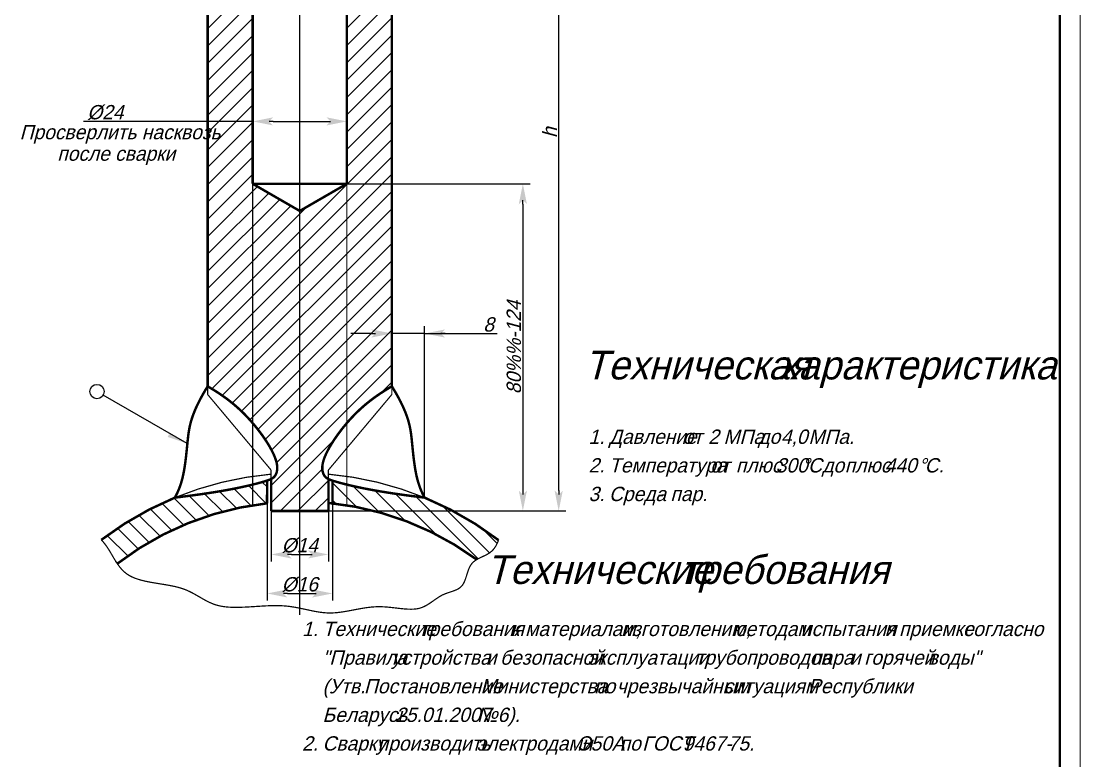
# Model space of a CAD drawing. Header units: millimetres. Extents: x 88 to 508, y -155 to 461.
# Drawn here: x 249.3 to 508.2, y 98.8 to 279.7 of the extents above; entities that cross this region are included whole.
import ezdxf

# ---------------------------------------------------------------- set-up
doc = ezdxf.new("R2010")
doc.units = ezdxf.units.MM
doc.linetypes.add('CENTER_per3_scale0.843015', pattern=[69.590913, 26.765736, -5.353147, 5.353147, -5.353147, 26.765736])
doc.linetypes.add('HIDDEN_per5_scale0.990295', pattern=[15.720935, 6.288374, -3.144187, 6.288374])
doc.styles.add('TextStyle_1', font='Tflex_a', dxfattribs={"oblique": 15, "height": 3.5})
doc.styles.add('TextStyle_13', font='Tflex_a', dxfattribs={"oblique": 15, "height": 3.5})
doc.styles.add('TextStyle_15', font='Tflex_a', dxfattribs={"oblique": 15, "height": 7})
doc.dimstyles.new('DIM_ST_1', dxfattribs={"dimtxt": 3.5, "dimasz": 5, "dimexe": 1.75, "dimexo": 0, "dimgap": 0.4375, "dimtad": 1, "dimrnd": 0.01, "dimdsep": 46, "dimtxsty": 'TextStyle_1', "dimblk": 'Arrow_3_C7_Status', "dimcen": 0.09, "dimclrd": 7, "dimclre": 7, "dimclrt": 7, "dimazin": 0, "dimtfac": 1, "dimtdec": 0, "dimtmove": 0, "dimatfit": 3, "dimldrblk": 'NONE', "dimfxl": 0, "dimtvp": 1, "dimtolj": 1, "dimarcsym": 0})
doc.dimstyles.new('DIM_ST_2', dxfattribs={"dimtxt": 3.5, "dimasz": 5, "dimexe": 1.75, "dimexo": 0, "dimgap": 0.4375, "dimtad": 1, "dimrnd": 0.01, "dimdsep": 46, "dimtxsty": 'TextStyle_1', "dimblk": 'Arrow_3_C7_Status', "dimcen": 0.09, "dimclrd": 7, "dimclre": 7, "dimclrt": 7, "dimazin": 0, "dimtfac": 1, "dimtdec": 0, "dimtmove": 0, "dimatfit": 3, "dimldrblk": 'NONE', "dimfxl": 0, "dimtvp": 1, "dimtolj": 1, "dimarcsym": 0})
doc.dimstyles.new('DIM_ST_4', dxfattribs={"dimtxt": 3.5, "dimasz": 5, "dimexe": 1.75, "dimexo": 0, "dimgap": 0.4375, "dimtad": 1, "dimrnd": 0.01, "dimdsep": 46, "dimtxsty": 'TextStyle_1', "dimblk": 'Arrow_3_C7_Status', "dimcen": 0.09, "dimclrd": 7, "dimclre": 7, "dimclrt": 7, "dimazin": 0, "dimtfac": 1, "dimtdec": 0, "dimtmove": 0, "dimatfit": 3, "dimldrblk": 'NONE', "dimfxl": 0, "dimtvp": 1, "dimtolj": 1, "dimarcsym": 0})
doc.dimstyles.new('DIM_ST_5', dxfattribs={"dimtxt": 3.5, "dimasz": 5, "dimexe": 1.75, "dimexo": 0, "dimgap": 0.4375, "dimtad": 1, "dimrnd": 0.01, "dimdsep": 46, "dimtxsty": 'TextStyle_1', "dimblk": 'Arrow_3_C7_Status', "dimcen": 0.09, "dimclrd": 7, "dimclre": 7, "dimclrt": 7, "dimazin": 0, "dimtfac": 1, "dimtdec": 0, "dimtmove": 0, "dimatfit": 3, "dimldrblk": 'NONE', "dimfxl": 0, "dimtvp": 1, "dimtolj": 1, "dimarcsym": 0})
doc.dimstyles.new('DIM_ST_9', dxfattribs={"dimtxt": 3.5, "dimasz": 5, "dimexe": 1.75, "dimexo": 0, "dimgap": 0.4375, "dimtad": 1, "dimrnd": 0.01, "dimdsep": 46, "dimtxsty": 'TextStyle_1', "dimblk": 'Arrow_3_C7_Status', "dimcen": 0.09, "dimclrd": 7, "dimclre": 7, "dimclrt": 7, "dimazin": 0, "dimtfac": 1, "dimtdec": 0, "dimtmove": 0, "dimatfit": 3, "dimldrblk": 'NONE', "dimfxl": 0, "dimtvp": 1, "dimtolj": 1, "dimarcsym": 0})
pattern_1 = [(-45, (0, 0), (2.12132, 2.12132), [])]

# ---------------------------------------------------------------- blocks, each defined once
blk = doc.blocks.new('Arrow_3_C7_Status')
at = {"color": 7, "linetype": 'Continuous', "flags": 128}
blk.add_lwpolyline([(-1, 0), (-0.8, 0)], dxfattribs=at)
at = {"color": 7}
blk.add_solid([(-1, -0.2), (0, 0), (-0.8, 0), (-1, 0.2)], dxfattribs=at)
blk = doc.blocks.new('*D5')
at = {"color": 7, "lineweight": -2}
for p, q in [((310.37, 159.9), (310.37, 147.52)), ((324.37, 159.9), (324.37, 147.52)), ((315.37, 149.27), (319.37, 149.27))]:
    blk.add_line(p, q, dxfattribs=at)
at = {"layer": 'Defpoints', "color": 0}
for p in [(310.37, 159.9), (324.37, 159.9), (324.37, 149.27)]:
    blk.add_point(p, dxfattribs=at)
at = {"color": 7, "lineweight": -2, "xscale": 5, "yscale": 5, "zscale": 5, "rotation": 180}
blk.add_blockref('Arrow_3_C7_Status', (310.37, 149.27), dxfattribs=at)
at = {"color": 7, "lineweight": -2, "xscale": 5, "yscale": 5, "zscale": 5}
blk.add_blockref('Arrow_3_C7_Status', (324.37, 149.27), dxfattribs=at)
at = {"color": 7, "insert": (317.37, 151.46), "char_height": 3.5, "attachment_point": 5, "style": 'TextStyle_1'}
blk.add_mtext('\\A1;%%c14', dxfattribs=at)
blk = doc.blocks.new('_NONE')
blk = doc.blocks.new('*D6')
at = {"color": 7, "lineweight": -2}
for p, q in [((309.37, 161.77), (309.37, 137.98)), ((325.37, 161.77), (325.37, 137.98)), ((314.37, 139.73), (320.37, 139.73))]:
    blk.add_line(p, q, dxfattribs=at)
at = {"layer": 'Defpoints', "color": 0}
for p in [(309.37, 161.77), (325.37, 161.77), (325.37, 139.73)]:
    blk.add_point(p, dxfattribs=at)
at = {"color": 7, "lineweight": -2, "xscale": 5, "yscale": 5, "zscale": 5, "rotation": 180}
blk.add_blockref('Arrow_3_C7_Status', (309.37, 139.73), dxfattribs=at)
at = {"color": 7, "lineweight": -2, "xscale": 5, "yscale": 5, "zscale": 5}
blk.add_blockref('Arrow_3_C7_Status', (325.37, 139.73), dxfattribs=at)
at = {"color": 7, "insert": (317.37, 141.92), "char_height": 3.5, "attachment_point": 5, "style": 'TextStyle_1'}
blk.add_mtext('\\A1;%%c16', dxfattribs=at)
blk = doc.blocks.new('*D7')
at = {"color": 7, "lineweight": -2}
for p, q in [((339.87, 190.38), (339.87, 205.05)), ((347.87, 163.17), (347.87, 205.05)), ((334.87, 203.3), (329.87, 203.3)), ((347.87, 203.3), (339.87, 203.3)), ((347.87, 203.3), (365.59, 203.3)), ((352.87, 203.3), (357.87, 203.3))]:
    blk.add_line(p, q, dxfattribs=at)
at = {"layer": 'Defpoints', "color": 0}
for p in [(339.87, 203.3), (339.87, 190.38), (347.87, 163.17)]:
    blk.add_point(p, dxfattribs=at)
at = {"color": 7, "lineweight": -2, "xscale": 5, "yscale": 5, "zscale": 5}
blk.add_blockref('Arrow_3_C7_Status', (339.87, 203.3), dxfattribs=at)
at = {"color": 7, "lineweight": -2, "xscale": 5, "yscale": 5, "zscale": 5, "rotation": 180}
blk.add_blockref('Arrow_3_C7_Status', (347.87, 203.3), dxfattribs=at)
at = {"color": 7, "insert": (363.52, 205.49), "char_height": 3.5, "attachment_point": 5, "style": 'TextStyle_1'}
blk.add_mtext('\\A1;8', dxfattribs=at)
blk = doc.blocks.new('*D9')
at = {"color": 7, "lineweight": -2}
for p, q in [((337.37, 344.9), (382.4, 344.9)), ((380.65, 164.9), (380.65, 339.9)), ((324.37, 159.9), (382.4, 159.9))]:
    blk.add_line(p, q, dxfattribs=at)
at = {"layer": 'Defpoints', "color": 0}
for p in [(337.37, 344.9), (380.65, 344.9), (324.37, 159.9)]:
    blk.add_point(p, dxfattribs=at)
at = {"color": 7, "lineweight": -2, "xscale": 5, "yscale": 5, "zscale": 5}
for p, rotation in [((380.65, 344.9), 90), ((380.65, 159.9), 270)]:
    blk.add_blockref('Arrow_3_C7_Status', p, dxfattribs=dict(at, rotation=rotation))
at = {"color": 7, "insert": (378.46, 252.4), "char_height": 3.5, "attachment_point": 5, "rotation": 90, "style": 'TextStyle_1'}
blk.add_mtext('\\A1;h', dxfattribs=at)
blk = doc.blocks.new('*D10')
at = {"color": 7, "lineweight": -2}
for p, q in [((305.87, 239.9), (305.87, 256.91)), ((328.87, 239.9), (328.87, 256.91)), ((305.87, 255.16), (264.5, 255.16)), ((310.87, 255.16), (323.87, 255.16))]:
    blk.add_line(p, q, dxfattribs=at)
at = {"layer": 'Defpoints', "color": 0}
for p in [(328.87, 255.16), (305.87, 239.9), (328.87, 239.9)]:
    blk.add_point(p, dxfattribs=at)
at = {"color": 7, "lineweight": -2, "xscale": 5, "yscale": 5, "zscale": 5, "rotation": 180}
blk.add_blockref('Arrow_3_C7_Status', (305.87, 255.16), dxfattribs=at)
at = {"color": 7, "lineweight": -2, "xscale": 5, "yscale": 5, "zscale": 5}
blk.add_blockref('Arrow_3_C7_Status', (328.87, 255.16), dxfattribs=at)
at = {"color": 7, "insert": (269.86, 257.35), "char_height": 3.5, "attachment_point": 5, "style": 'TextStyle_1'}
blk.add_mtext('\\A1;%%c24', dxfattribs=at)
blk = doc.blocks.new('*D18')
at = {"color": 7, "lineweight": -2}
for p, q in [((163.77, 235.14), (208.54, 235.14)), ((206.79, 230.14), (206.79, 160.14)), ((159.27, 155.14), (208.54, 155.14))]:
    blk.add_line(p, q, dxfattribs=at)
at = {"layer": 'Defpoints', "color": 0}
for p in [(163.77, 235.14), (159.27, 155.14), (206.79, 155.14)]:
    blk.add_point(p, dxfattribs=at)
at = {"color": 7, "lineweight": -2, "xscale": 5, "yscale": 5, "zscale": 5}
for p, rotation in [((206.79, 235.14), 89.9999999999999), ((206.79, 155.14), 269.9999999999999)]:
    blk.add_blockref('Arrow_3_C7_Status', p, dxfattribs=dict(at, rotation=rotation))
at = {"color": 7, "insert": (204.6, 195.14), "char_height": 3.5, "attachment_point": 5, "rotation": 90, "style": 'TextStyle_1'}
blk.add_mtext('\\A1;80%%-124', dxfattribs=at)
blk = doc.blocks.new('_FR7Страница_1')
at = {"color": 7, "linetype": 'Continuous', "flags": 128}
for points, const_width in [([(508.1, -133.6), (508.1, 460.4)], 0.25), ([(503.1, 455.4), (503.1, -128.6)], 0.5)]:
    blk.add_lwpolyline(points, dxfattribs=dict(at, const_width=const_width))
blk = doc.blocks.new('_FR4Страница_1')
h = blk.add_hatch()
h.set_pattern_fill('_USER', scale=3, angle=45, style=0, pattern_type=0)
h.set_pattern_definition([(45, (0, 0), (-2.12132, 2.12132), [])])
h.paths.add_polyline_path([(145.27, 155.14), (159.27, 155.14), (159.27, 162.949), (159.267, 162.951), (159.186, 162.992), (159.107, 163.034), (159.031, 163.078), (158.957, 163.124), (158.885, 163.171), (158.816, 163.221), (158.749, 163.272), (158.684, 163.326), (158.621, 163.382), (158.561, 163.441), (158.502, 163.502), (158.445, 163.567), (158.408, 163.612), (158.39, 163.635), (158.368, 163.663), (158.324, 163.721), (158.262, 163.812), (158.203, 163.909), (158.146, 164.01), (158.093, 164.116), (158.044, 164.227), (157.998, 164.342), (157.956, 164.462), (157.918, 164.587), (157.884, 164.716), (157.854, 164.849), (157.829, 164.987), (157.809, 165.13), (157.793, 165.277), (157.782, 165.428), (157.777, 165.584), (157.777, 165.744), (157.782, 165.908), (157.794, 166.077), (157.811, 166.25), (157.834, 166.427), (157.863, 166.608), (157.887, 166.732), (157.9, 166.795), (157.925, 166.916), (157.984, 167.163), (158.095, 167.549), (158.23, 167.948), (158.386, 168.36), (158.562, 168.782), (158.759, 169.215), (158.974, 169.656), (159.207, 170.106), (159.456, 170.562), (159.721, 171.024), (160.001, 171.491), (160.295, 171.961), (160.602, 172.434), (160.92, 172.908), (161.249, 173.382), (161.588, 173.856), (161.935, 174.327), (162.291, 174.796), (162.653, 175.261), (163.021, 175.72), (163.394, 176.173), (163.77, 176.619), (164.023, 176.91), (164.15, 177.055), (164.285, 177.208), (164.556, 177.512), (164.965, 177.957), (165.376, 178.392), (165.791, 178.817), (166.21, 179.234), (166.632, 179.641), (167.059, 180.04), (167.49, 180.431), (167.926, 180.815), (168.368, 181.191), (168.815, 181.561), (169.269, 181.924), (169.729, 182.281), (170.196, 182.632), (170.67, 182.979), (171.152, 183.32), (171.642, 183.658), (172.14, 183.991), (172.647, 184.321), (173.162, 184.647), (173.688, 184.971), (174.223, 185.293), (174.586, 185.506), (174.77, 185.612), (174.77, 185.612), (174.77, 340.14), (174.77, 340.14), (169.97, 340.14), (169.27, 339.44), (168.57, 340.14), (165.77, 340.14), (163.77, 338.14), (163.77, 308.14), (166.27, 308.14), (166.27, 300.14), (163.77, 300.14), (163.77, 235.14), (152.27, 228.5), (140.77, 235.14), (140.77, 300.14), (138.27, 300.14), (138.27, 308.14), (140.77, 308.14), (140.77, 338.14), (138.77, 340.14), (135.97, 340.14), (135.27, 339.44), (134.57, 340.14), (129.77, 340.14), (129.77, 340.14), (129.77, 185.612), (129.954, 185.506), (130.317, 185.293), (130.852, 184.971), (131.378, 184.647), (131.893, 184.321), (132.4, 183.991), (132.898, 183.658), (133.388, 183.32), (133.87, 182.979), (134.344, 182.632), (134.811, 182.281), (135.271, 181.924), (135.725, 181.561), (136.172, 181.191), (136.614, 180.815), (137.05, 180.431), (137.481, 180.04), (137.908, 179.641), (138.33, 179.234), (138.749, 178.817), (139.164, 178.392), (139.575, 177.957), (139.984, 177.512), (140.255, 177.208), (140.39, 177.055), (140.517, 176.91), (140.77, 176.619), (141.146, 176.173), (141.519, 175.72), (141.887, 175.261), (142.249, 174.796), (142.605, 174.327), (142.952, 173.856), (143.291, 173.382), (143.62, 172.908), (143.938, 172.434), (144.245, 171.961), (144.539, 171.491), (144.819, 171.024), (145.084, 170.562), (145.333, 170.106), (145.566, 169.656), (145.781, 169.215), (145.978, 168.782), (146.154, 168.36), (146.31, 167.948), (146.445, 167.549), (146.556, 167.163), (146.615, 166.916), (146.64, 166.795), (146.653, 166.732), (146.677, 166.608), (146.706, 166.427), (146.729, 166.25), (146.746, 166.077), (146.758, 165.908), (146.763, 165.744), (146.763, 165.584), (146.758, 165.428), (146.747, 165.277), (146.731, 165.13), (146.711, 164.987), (146.686, 164.849), (146.656, 164.716), (146.622, 164.587), (146.584, 164.462), (146.542, 164.342), (146.496, 164.227), (146.447, 164.116), (146.394, 164.01), (146.337, 163.909), (146.278, 163.812), (146.216, 163.721), (146.172, 163.663), (146.15, 163.635), (146.132, 163.612), (146.095, 163.567), (146.038, 163.502), (145.979, 163.441), (145.919, 163.382), (145.856, 163.326), (145.791, 163.272), (145.724, 163.221), (145.655, 163.171), (145.583, 163.124), (145.509, 163.078), (145.433, 163.034), (145.354, 162.992), (145.273, 162.951), (145.27, 162.949), (145.27, 162.949)], flags=0)
h.paths.add_polyline_path([(169.27, 339.44), (168.57, 340.14), (169.97, 340.14)], flags=0)
h.paths.add_polyline_path([(135.27, 339.44), (135.97, 340.14), (134.57, 340.14)], flags=0)
h.paths.add_polyline_path([(174.77, 342.14), (174.77, 340.14), (172.27, 340.14), (172.27, 340.14), (172.27, 342.14)], flags=0)
h.paths.add_polyline_path([(132.27, 342.14), (132.27, 340.14), (132.27, 340.14), (129.77, 340.14), (129.77, 342.14)], flags=0)
h.paths.add_polyline_path([(132.27, 340.14), (129.77, 340.14), (129.77, 342.14), (132.27, 342.14)], flags=0)
h.paths.add_polyline_path([(132.27, 342.14), (129.77, 342.14), (129.77, 340.14), (132.27, 340.14)], flags=0)
at = {"color": 7, "linetype": 'Continuous', "flags": 128}
for points, const_width in [([(132.27, 342.14), (129.77, 342.14)], 0.6), ([(129.77, 342.14), (129.77, 340.14)], 0.6), ([(132.27, 340.14), (132.27, 342.14)], 0.6), ([(132.27, 342.14), (174.77, 342.14)], 0.6), ([(172.27, 340.14), (172.27, 342.14)], 0.6), ([(174.77, 342.14), (174.77, 340.14)], 0.6), ([(129.77, 185.612), (129.77, 340.14)], 0.6), ([(172.27, 340.14), (132.27, 340.14)], 0.6), ([(140.77, 338.14), (138.77, 340.14)], 0.6), ([(138.77, 340.14), (138.77, 308.14)], 0.3), ([(163.77, 338.14), (165.77, 340.14)], 0.6), ([(165.77, 340.14), (165.77, 308.14)], 0.3), ([(174.77, 185.612), (174.77, 340.14)], 0.6), ([(140.77, 338.14), (163.77, 338.14)], 0.6), ([(140.77, 338.14), (140.77, 308.14)], 0.6), ([(163.77, 338.14), (163.77, 308.14)], 0.6), ([(138.27, 300.14), (138.27, 308.14)], 0.6), ([(138.27, 308.14), (166.27, 308.14)], 0.6), ([(166.27, 308.14), (166.27, 300.14)], 0.6), ([(138.27, 300.14), (166.27, 300.14)], 0.6), ([(140.77, 300.14), (140.77, 235.14)], 0.6), ([(163.77, 235.14), (163.77, 300.14)], 0.6), ([(140.77, 235.14), (163.77, 235.14)], 0.6), ([(140.77, 235.14), (152.27, 228.5)], 0.6), ([(152.27, 228.5), (163.77, 235.14)], 0.6), ([(121.77, 158.405), (122.033, 158.436), (122.554, 158.5), (123.323, 158.596), (124.081, 158.692), (124.827, 158.788), (125.561, 158.884), (126.284, 158.981), (126.996, 159.079), (127.696, 159.177), (128.386, 159.275), (129.066, 159.375), (129.735, 159.475), (130.395, 159.576), (131.044, 159.677), (131.684, 159.78), (132.314, 159.883), (132.935, 159.988), (133.547, 160.094), (134.15, 160.201), (134.745, 160.309), (135.331, 160.418), (135.909, 160.529), (136.479, 160.641), (136.854, 160.716), (137.04, 160.755), (137.17, 160.781), (137.428, 160.834), (137.811, 160.915), (138.189, 160.996), (138.563, 161.078), (138.932, 161.16), (139.295, 161.242), (139.653, 161.324), (140.004, 161.406), (140.349, 161.488), (140.688, 161.57), (141.019, 161.652), (141.342, 161.734), (141.658, 161.814), (141.965, 161.895), (142.264, 161.974), (142.554, 162.053), (142.834, 162.131), (143.105, 162.208), (143.366, 162.284), (143.616, 162.359), (143.856, 162.432), (144.085, 162.504), (144.23, 162.551), (144.3, 162.575), (144.338, 162.587), (144.412, 162.612), (144.52, 162.648), (144.624, 162.685), (144.726, 162.722), (144.824, 162.758), (144.92, 162.795), (145.012, 162.833), (145.102, 162.871), (145.188, 162.91), (145.273, 162.951), (145.354, 162.992), (145.433, 163.034), (145.509, 163.078), (145.583, 163.124), (145.655, 163.171), (145.724, 163.221), (145.791, 163.272), (145.856, 163.326), (145.919, 163.382), (145.979, 163.441), (146.038, 163.502), (146.095, 163.567), (146.132, 163.612), (146.15, 163.635), (146.172, 163.663), (146.216, 163.721), (146.278, 163.812), (146.337, 163.909), (146.394, 164.01), (146.447, 164.116), (146.496, 164.227), (146.542, 164.342), (146.584, 164.462), (146.622, 164.587), (146.656, 164.716), (146.686, 164.849), (146.711, 164.987), (146.731, 165.13), (146.747, 165.277), (146.758, 165.428), (146.763, 165.584), (146.763, 165.744), (146.758, 165.908), (146.746, 166.077), (146.729, 166.25), (146.706, 166.427), (146.677, 166.608), (146.653, 166.732), (146.64, 166.795), (146.615, 166.916), (146.556, 167.163), (146.445, 167.549), (146.31, 167.948), (146.154, 168.36), (145.978, 168.782), (145.781, 169.215), (145.566, 169.656), (145.333, 170.106), (145.084, 170.562), (144.819, 171.024), (144.539, 171.491), (144.245, 171.961), (143.938, 172.434), (143.62, 172.908), (143.291, 173.382), (142.952, 173.856), (142.605, 174.327), (142.249, 174.796), (141.887, 175.261), (141.519, 175.72), (141.146, 176.173), (140.77, 176.619), (140.517, 176.91), (140.39, 177.055), (140.255, 177.208), (139.984, 177.512), (139.575, 177.957), (139.164, 178.392), (138.749, 178.817), (138.33, 179.234), (137.908, 179.641), (137.481, 180.04), (137.05, 180.431), (136.614, 180.815), (136.172, 181.191), (135.725, 181.561), (135.271, 181.924), (134.811, 182.281), (134.344, 182.632), (133.87, 182.979), (133.388, 183.32), (132.898, 183.658), (132.4, 183.991), (131.893, 184.321), (131.378, 184.647), (130.852, 184.971), (130.317, 185.293), (129.954, 185.506), (129.77, 185.612)], 0.6), ([(129.77, 185.612), (129.69, 185.485), (129.531, 185.23), (129.298, 184.848), (129.071, 184.467), (128.848, 184.088), (128.631, 183.71), (128.42, 183.334), (128.214, 182.959), (128.013, 182.586), (127.819, 182.214), (127.63, 181.845), (127.448, 181.478), (127.272, 181.113), (127.101, 180.751), (126.938, 180.391), (126.78, 180.034), (126.63, 179.68), (126.486, 179.329), (126.349, 178.981), (126.218, 178.636), (126.095, 178.294), (125.979, 177.956), (125.87, 177.622), (125.803, 177.402), (125.77, 177.292), (125.743, 177.203), (125.692, 177.025), (125.619, 176.76), (125.551, 176.498), (125.487, 176.237), (125.428, 175.978), (125.372, 175.72), (125.319, 175.463), (125.27, 175.206), (125.224, 174.949), (125.181, 174.693), (125.14, 174.436), (125.102, 174.179), (125.066, 173.92), (125.032, 173.661), (124.999, 173.4), (124.968, 173.137), (124.938, 172.872), (124.909, 172.605), (124.881, 172.335), (124.853, 172.062), (124.826, 171.786), (124.798, 171.506), (124.779, 171.317), (124.77, 171.222), (124.759, 171.114), (124.738, 170.897), (124.705, 170.566), (124.671, 170.23), (124.637, 169.891), (124.601, 169.548), (124.564, 169.203), (124.526, 168.856), (124.487, 168.506), (124.446, 168.156), (124.403, 167.804), (124.359, 167.453), (124.313, 167.102), (124.265, 166.751), (124.215, 166.402), (124.163, 166.054), (124.109, 165.709), (124.053, 165.367), (123.994, 165.028), (123.933, 164.693), (123.869, 164.362), (123.802, 164.036), (123.733, 163.716), (123.685, 163.506), (123.66, 163.402), (123.64, 163.317), (123.599, 163.147), (123.535, 162.898), (123.469, 162.652), (123.401, 162.41), (123.331, 162.172), (123.26, 161.938), (123.186, 161.707), (123.11, 161.48), (123.033, 161.256), (122.954, 161.035), (122.873, 160.818), (122.79, 160.603), (122.706, 160.392), (122.62, 160.183), (122.532, 159.976), (122.442, 159.772), (122.351, 159.571), (122.258, 159.371), (122.164, 159.174), (122.068, 158.979), (121.97, 158.786), (121.871, 158.594), (121.804, 158.468), (121.77, 158.405)], 0.6), ([(129.77, 185.612), (129.69, 185.485), (129.531, 185.23), (129.298, 184.848), (129.071, 184.467), (128.848, 184.088), (128.631, 183.71), (128.42, 183.334), (128.214, 182.959), (128.013, 182.586), (127.819, 182.214), (127.63, 181.845), (127.448, 181.478), (127.272, 181.113), (127.101, 180.751), (126.938, 180.391), (126.78, 180.034), (126.63, 179.68), (126.486, 179.329), (126.349, 178.981), (126.218, 178.636), (126.095, 178.294), (125.979, 177.956), (125.87, 177.622), (125.803, 177.402), (125.77, 177.292), (125.743, 177.203), (125.692, 177.025), (125.619, 176.76), (125.551, 176.498), (125.487, 176.237), (125.428, 175.978), (125.372, 175.72), (125.319, 175.463), (125.27, 175.206), (125.224, 174.949), (125.181, 174.693), (125.14, 174.436), (125.102, 174.179), (125.066, 173.92), (125.032, 173.661), (124.999, 173.4), (124.968, 173.137), (124.938, 172.872), (124.909, 172.605), (124.881, 172.335), (124.853, 172.062), (124.826, 171.786), (124.798, 171.506), (124.779, 171.317), (124.77, 171.222), (124.759, 171.114), (124.738, 170.897), (124.705, 170.566), (124.671, 170.23), (124.637, 169.891), (124.601, 169.548), (124.564, 169.203), (124.526, 168.856), (124.487, 168.506), (124.446, 168.156), (124.403, 167.804), (124.359, 167.453), (124.313, 167.102), (124.265, 166.751), (124.215, 166.402), (124.163, 166.054), (124.109, 165.709), (124.053, 165.367), (123.994, 165.028), (123.933, 164.693), (123.869, 164.362), (123.802, 164.036), (123.733, 163.716), (123.685, 163.506), (123.66, 163.402), (123.64, 163.317), (123.599, 163.147), (123.535, 162.898), (123.469, 162.652), (123.401, 162.41), (123.331, 162.172), (123.26, 161.938), (123.186, 161.707), (123.11, 161.48), (123.033, 161.256), (122.954, 161.035), (122.873, 160.818), (122.79, 160.603), (122.706, 160.392), (122.62, 160.183), (122.532, 159.976), (122.442, 159.772), (122.351, 159.571), (122.258, 159.371), (122.164, 159.174), (122.068, 158.979), (121.97, 158.786), (121.871, 158.594), (121.804, 158.468), (121.77, 158.405)], 0.3), ([(121.77, 158.405), (122.033, 158.436), (122.554, 158.5), (123.323, 158.596), (124.081, 158.692), (124.827, 158.788), (125.561, 158.884), (126.284, 158.981), (126.996, 159.079), (127.696, 159.177), (128.386, 159.275), (129.066, 159.375), (129.735, 159.475), (130.395, 159.576), (131.044, 159.677), (131.684, 159.78), (132.314, 159.883), (132.935, 159.988), (133.547, 160.094), (134.15, 160.201), (134.745, 160.309), (135.331, 160.418), (135.909, 160.529), (136.479, 160.641), (136.854, 160.716), (137.04, 160.755), (137.17, 160.781), (137.428, 160.834), (137.811, 160.915), (138.189, 160.996), (138.563, 161.078), (138.932, 161.16), (139.295, 161.242), (139.653, 161.324), (140.004, 161.406), (140.349, 161.488), (140.688, 161.57), (141.019, 161.652), (141.342, 161.734), (141.658, 161.814), (141.965, 161.895), (142.264, 161.974), (142.554, 162.053), (142.834, 162.131), (143.105, 162.208), (143.366, 162.284), (143.616, 162.359), (143.856, 162.432), (144.085, 162.504), (144.23, 162.551), (144.3, 162.575), (144.338, 162.587), (144.412, 162.612), (144.52, 162.648), (144.624, 162.685), (144.726, 162.722), (144.824, 162.758), (144.92, 162.795), (145.012, 162.833), (145.102, 162.871), (145.188, 162.91), (145.273, 162.951), (145.354, 162.992), (145.433, 163.034), (145.509, 163.078), (145.583, 163.124), (145.655, 163.171), (145.724, 163.221), (145.791, 163.272), (145.856, 163.326), (145.919, 163.382), (145.979, 163.441), (146.038, 163.502), (146.095, 163.567), (146.132, 163.612), (146.15, 163.635), (146.172, 163.663), (146.216, 163.721), (146.278, 163.812), (146.337, 163.909), (146.394, 164.01), (146.447, 164.116), (146.496, 164.227), (146.542, 164.342), (146.584, 164.462), (146.622, 164.587), (146.656, 164.716), (146.686, 164.849), (146.711, 164.987), (146.731, 165.13), (146.747, 165.277), (146.758, 165.428), (146.763, 165.584), (146.763, 165.744), (146.758, 165.908), (146.746, 166.077), (146.729, 166.25), (146.706, 166.427), (146.677, 166.608), (146.653, 166.732), (146.64, 166.795), (146.615, 166.916), (146.556, 167.163), (146.445, 167.549), (146.31, 167.948), (146.154, 168.36), (145.978, 168.782), (145.781, 169.215), (145.566, 169.656), (145.333, 170.106), (145.084, 170.562), (144.819, 171.024), (144.539, 171.491), (144.245, 171.961), (143.938, 172.434), (143.62, 172.908), (143.291, 173.382), (142.952, 173.856), (142.605, 174.327), (142.249, 174.796), (141.887, 175.261), (141.519, 175.72), (141.146, 176.173), (140.77, 176.619), (140.517, 176.91), (140.39, 177.055), (140.255, 177.208), (139.984, 177.512), (139.575, 177.957), (139.164, 178.392), (138.749, 178.817), (138.33, 179.234), (137.908, 179.641), (137.481, 180.04), (137.05, 180.431), (136.614, 180.815), (136.172, 181.191), (135.725, 181.561), (135.271, 181.924), (134.811, 182.281), (134.344, 182.632), (133.87, 182.979), (133.388, 183.32), (132.898, 183.658), (132.4, 183.991), (131.893, 184.321), (131.378, 184.647), (130.852, 184.971), (130.317, 185.293), (129.954, 185.506), (129.77, 185.612)], 0.3), ([(129.77, 183.612), (129.77, 185.612)], 0.3), ([(182.77, 158.405), (182.507, 158.436), (181.986, 158.5), (181.217, 158.596), (180.459, 158.692), (179.713, 158.788), (178.979, 158.884), (178.256, 158.981), (177.544, 159.079), (176.844, 159.177), (176.154, 159.275), (175.474, 159.375), (174.805, 159.475), (174.145, 159.576), (173.496, 159.677), (172.856, 159.78), (172.226, 159.883), (171.605, 159.988), (170.993, 160.094), (170.39, 160.201), (169.795, 160.309), (169.209, 160.418), (168.631, 160.529), (168.061, 160.641), (167.686, 160.716), (167.5, 160.755), (167.37, 160.781), (167.112, 160.834), (166.729, 160.915), (166.351, 160.996), (165.977, 161.078), (165.608, 161.16), (165.245, 161.242), (164.887, 161.324), (164.536, 161.406), (164.191, 161.488), (163.852, 161.57), (163.521, 161.652), (163.198, 161.734), (162.882, 161.814), (162.575, 161.895), (162.276, 161.974), (161.986, 162.053), (161.706, 162.131), (161.435, 162.208), (161.174, 162.284), (160.924, 162.359), (160.684, 162.432), (160.455, 162.504), (160.31, 162.551), (160.24, 162.575), (160.202, 162.587), (160.128, 162.612), (160.02, 162.648), (159.916, 162.685), (159.814, 162.722), (159.716, 162.758), (159.62, 162.795), (159.528, 162.833), (159.438, 162.871), (159.352, 162.91), (159.267, 162.951), (159.186, 162.992), (159.107, 163.034), (159.031, 163.078), (158.957, 163.124), (158.885, 163.171), (158.816, 163.221), (158.749, 163.272), (158.684, 163.326), (158.621, 163.382), (158.561, 163.441), (158.502, 163.502), (158.445, 163.567), (158.408, 163.612), (158.39, 163.635), (158.368, 163.663), (158.324, 163.721), (158.262, 163.812), (158.203, 163.909), (158.146, 164.01), (158.093, 164.116), (158.044, 164.227), (157.998, 164.342), (157.956, 164.462), (157.918, 164.587), (157.884, 164.716), (157.854, 164.849), (157.829, 164.987), (157.809, 165.13), (157.793, 165.277), (157.782, 165.428), (157.777, 165.584), (157.777, 165.744), (157.782, 165.908), (157.794, 166.077), (157.811, 166.25), (157.834, 166.427), (157.863, 166.608), (157.887, 166.732), (157.9, 166.795), (157.925, 166.916), (157.984, 167.163), (158.095, 167.549), (158.23, 167.948), (158.386, 168.36), (158.562, 168.782), (158.759, 169.215), (158.974, 169.656), (159.207, 170.106), (159.456, 170.562), (159.721, 171.024), (160.001, 171.491), (160.295, 171.961), (160.602, 172.434), (160.92, 172.908), (161.249, 173.382), (161.588, 173.856), (161.935, 174.327), (162.291, 174.796), (162.653, 175.261), (163.021, 175.72), (163.394, 176.173), (163.77, 176.619), (164.023, 176.91), (164.15, 177.055), (164.285, 177.208), (164.556, 177.512), (164.965, 177.957), (165.376, 178.392), (165.791, 178.817), (166.21, 179.234), (166.632, 179.641), (167.059, 180.04), (167.49, 180.431), (167.926, 180.815), (168.368, 181.191), (168.815, 181.561), (169.269, 181.924), (169.729, 182.281), (170.196, 182.632), (170.67, 182.979), (171.152, 183.32), (171.642, 183.658), (172.14, 183.991), (172.647, 184.321), (173.162, 184.647), (173.688, 184.971), (174.223, 185.293), (174.586, 185.506), (174.77, 185.612)], 0.6), ([(174.77, 185.612), (174.85, 185.485), (175.009, 185.23), (175.242, 184.848), (175.469, 184.467), (175.692, 184.088), (175.909, 183.71), (176.12, 183.334), (176.326, 182.959), (176.527, 182.586), (176.721, 182.214), (176.91, 181.845), (177.092, 181.478), (177.268, 181.113), (177.439, 180.751), (177.602, 180.391), (177.76, 180.034), (177.91, 179.68), (178.054, 179.329), (178.191, 178.981), (178.322, 178.636), (178.445, 178.294), (178.561, 177.956), (178.67, 177.622), (178.737, 177.402), (178.77, 177.292), (178.797, 177.203), (178.848, 177.025), (178.921, 176.76), (178.989, 176.498), (179.053, 176.237), (179.112, 175.978), (179.168, 175.72), (179.221, 175.463), (179.27, 175.206), (179.316, 174.949), (179.359, 174.693), (179.4, 174.436), (179.438, 174.179), (179.474, 173.92), (179.508, 173.661), (179.541, 173.4), (179.572, 173.137), (179.602, 172.872), (179.631, 172.605), (179.659, 172.335), (179.687, 172.062), (179.714, 171.786), (179.742, 171.506), (179.761, 171.317), (179.77, 171.222), (179.781, 171.114), (179.802, 170.897), (179.835, 170.566), (179.869, 170.23), (179.903, 169.891), (179.939, 169.548), (179.976, 169.203), (180.014, 168.856), (180.053, 168.506), (180.094, 168.156), (180.137, 167.804), (180.181, 167.453), (180.227, 167.102), (180.275, 166.751), (180.325, 166.402), (180.377, 166.054), (180.431, 165.709), (180.487, 165.367), (180.546, 165.028), (180.607, 164.693), (180.671, 164.362), (180.738, 164.036), (180.807, 163.716), (180.855, 163.506), (180.88, 163.402), (180.9, 163.317), (180.941, 163.147), (181.005, 162.898), (181.071, 162.652), (181.139, 162.41), (181.209, 162.172), (181.28, 161.938), (181.354, 161.707), (181.43, 161.48), (181.507, 161.256), (181.586, 161.035), (181.667, 160.818), (181.75, 160.603), (181.834, 160.392), (181.92, 160.183), (182.008, 159.976), (182.098, 159.772), (182.189, 159.571), (182.282, 159.371), (182.376, 159.174), (182.472, 158.979), (182.57, 158.786), (182.669, 158.594), (182.736, 158.468), (182.77, 158.405)], 0.6), ([(174.77, 185.612), (174.85, 185.485), (175.009, 185.23), (175.242, 184.848), (175.469, 184.467), (175.692, 184.088), (175.909, 183.71), (176.12, 183.334), (176.326, 182.959), (176.527, 182.586), (176.721, 182.214), (176.91, 181.845), (177.092, 181.478), (177.268, 181.113), (177.439, 180.751), (177.602, 180.391), (177.76, 180.034), (177.91, 179.68), (178.054, 179.329), (178.191, 178.981), (178.322, 178.636), (178.445, 178.294), (178.561, 177.956), (178.67, 177.622), (178.737, 177.402), (178.77, 177.292), (178.797, 177.203), (178.848, 177.025), (178.921, 176.76), (178.989, 176.498), (179.053, 176.237), (179.112, 175.978), (179.168, 175.72), (179.221, 175.463), (179.27, 175.206), (179.316, 174.949), (179.359, 174.693), (179.4, 174.436), (179.438, 174.179), (179.474, 173.92), (179.508, 173.661), (179.541, 173.4), (179.572, 173.137), (179.602, 172.872), (179.631, 172.605), (179.659, 172.335), (179.687, 172.062), (179.714, 171.786), (179.742, 171.506), (179.761, 171.317), (179.77, 171.222), (179.781, 171.114), (179.802, 170.897), (179.835, 170.566), (179.869, 170.23), (179.903, 169.891), (179.939, 169.548), (179.976, 169.203), (180.014, 168.856), (180.053, 168.506), (180.094, 168.156), (180.137, 167.804), (180.181, 167.453), (180.227, 167.102), (180.275, 166.751), (180.325, 166.402), (180.377, 166.054), (180.431, 165.709), (180.487, 165.367), (180.546, 165.028), (180.607, 164.693), (180.671, 164.362), (180.738, 164.036), (180.807, 163.716), (180.855, 163.506), (180.88, 163.402), (180.9, 163.317), (180.941, 163.147), (181.005, 162.898), (181.071, 162.652), (181.139, 162.41), (181.209, 162.172), (181.28, 161.938), (181.354, 161.707), (181.43, 161.48), (181.507, 161.256), (181.586, 161.035), (181.667, 160.818), (181.75, 160.603), (181.834, 160.392), (181.92, 160.183), (182.008, 159.976), (182.098, 159.772), (182.189, 159.571), (182.282, 159.371), (182.376, 159.174), (182.472, 158.979), (182.57, 158.786), (182.669, 158.594), (182.736, 158.468), (182.77, 158.405)], 0.3), ([(174.77, 183.612), (174.77, 185.612)], 0.3), ([(145.27, 165.14), (129.77, 183.612)], 0.3), ([(159.27, 165.14), (174.77, 183.612)], 0.3), ([(145.27, 155.14), (145.27, 162.949)], 0.6), ([(145.27, 162.949), (145.27, 165.14)], 0.3), ([(159.27, 155.14), (159.27, 162.949)], 0.6), ([(159.27, 162.949), (159.27, 165.14)], 0.3), ([(144.27, 157.007), (144.3, 162.575)], 0.6), ([(160.27, 157.007), (160.27, 162.565)], 0.6), ([(145.27, 155.14), (159.27, 155.14)], 0.6)]:
    blk.add_lwpolyline(points, dxfattribs=dict(at, const_width=const_width))
at = {"color": 7, "linetype": 'HIDDEN_per5_scale0.990295', "const_width": 0.3, "flags": 128}
for points in [[(140.77, 235.14), (140.77, 156.535)], [(163.77, 235.14), (163.77, 156.535)]]:
    blk.add_lwpolyline(points, dxfattribs=at)
at = {"color": 7, "linetype": 'Continuous', "const_width": 0.3}
for points in [[(145.27, 164.14, 0.07603), (121.77, 158.405, 0.07603)], [(182.77, 158.405, 0.07603), (159.27, 164.14, 0.07603)]]:
    blk.add_lwpolyline(points, format="xyb", dxfattribs=at)
dim = blk.add_linear_dim(base=(206.79, 155.14), p1=(163.77, 235.14), p2=(159.27, 155.14), angle=270, dimstyle='DIM_ST_9', override={"dimpost": '<>%%-124'})
dim.commit()
dim.dimension.update_dxf_attribs({"geometry": '*D18', "text_midpoint": (206.79, 195.14), "dimtype": 160})

msp = doc.modelspace()

# ---------------------------------------------------------------- linework, layer by layer
at = {"color": 7, "linetype": 'CENTER_per3_scale0.843015', "const_width": 0.3, "flags": 128}
msp.add_lwpolyline([(317.37, 346.57), (317.37, 134.464)], dxfattribs=at)
at = {"color": 7, "linetype": 'Continuous', "flags": 128}
for points in [[(269.564, 189.103), (269.43, 188.434), (269.051, 187.866), (268.483, 187.487), (267.814, 187.353), (267.144, 187.487), (266.576, 187.866), (266.197, 188.434), (266.064, 189.103), (266.197, 189.773), (266.576, 190.341), (267.144, 190.72), (267.814, 190.853), (268.483, 190.72), (269.051, 190.341), (269.43, 189.773), (269.564, 189.103)], [(289.865, 176.401), (269.33, 188.23)]]:
    msp.add_lwpolyline(points, dxfattribs=at)
at = {"color": 7}
msp.add_solid([(289.908, 176.376), (285.077, 178.005), (285.576, 178.872)], dxfattribs=at)

# ---------------------------------------------------------------- texts
at = {"color": 7, "style": 'TextStyle_1', "oblique": 15}
for s, p in [('Просверлить насквозь ', (248.923, 250.785)), ('после сварки', (258.11, 245.535))]:
    msp.add_text(s, height=3.5, rotation=360, dxfattribs=at).set_placement(p)
at = {"color": 7, "oblique": 15}
for s, height, style, p in [('Техническая', 7, 'TextStyle_15', (386.93, 192.06)), ('характеристика', 7, 'TextStyle_15', (434.43, 192.06)), ('1.', 3.5, 'TextStyle_13', (387.93, 176.31)), ('Давление', 3.5, 'TextStyle_13', (392.93, 176.31)), ('от', 3.5, 'TextStyle_13', (410.93, 176.31)), ('2', 3.5, 'TextStyle_13', (417.18, 176.31)), ('МПа', 3.5, 'TextStyle_13', (420.93, 176.31)), ('до', 3.5, 'TextStyle_13', (429.43, 176.31)), ('4,0', 3.5, 'TextStyle_13', (434.93, 176.31)), ('МПа.', 3.5, 'TextStyle_13', (441.68, 176.31)), ('2.', 3.5, 'TextStyle_13', (387.93, 169.31)), ('Температура', 3.5, 'TextStyle_13', (392.93, 169.31)), ('от', 3.5, 'TextStyle_13', (417.68, 169.31)), ('плюс', 3.5, 'TextStyle_13', (423.93, 169.31)), ('300', 3.5, 'TextStyle_13', (433.68, 169.31)), ('%%d', 3.5, 'TextStyle_13', (440.055, 169.31)), ('С', 3.5, 'TextStyle_13', (441.555, 169.31)), ('до', 3.5, 'TextStyle_13', (445.055, 169.31)), ('плюс', 3.5, 'TextStyle_13', (450.555, 169.31)), ('440', 3.5, 'TextStyle_13', (460.305, 169.31)), ('%%d', 3.5, 'TextStyle_13', (468.555, 169.31)), ('С.', 3.5, 'TextStyle_13', (470.055, 169.31)), ('3.', 3.5, 'TextStyle_13', (387.93, 162.31)), ('Среда', 3.5, 'TextStyle_13', (392.93, 162.31)), ('-', 3.5, 'TextStyle_13', (404.43, 162.31)), ('пар.', 3.5, 'TextStyle_13', (407.93, 162.31)), ('требования', 7, 'TextStyle_15', (410.43, 142.06)), ('1.', 3.5, 'TextStyle_13', (317.93, 129.31)), ('Технические', 3.5, 'TextStyle_13', (322.93, 129.31)), ('требования', 3.5, 'TextStyle_13', (346.68, 129.31)), ('к', 3.5, 'TextStyle_13', (368.93, 129.31)), ('материалам,', 3.5, 'TextStyle_13', (372.43, 129.31)), ('изготовлению,', 3.5, 'TextStyle_13', (395.93, 129.31)), ('методам', 3.5, 'TextStyle_13', (423.055, 129.31)), ('испытания', 3.5, 'TextStyle_13', (439.805, 129.31)), ('и', 3.5, 'TextStyle_13', (460.305, 129.31)), ('приемке', 3.5, 'TextStyle_13', (463.805, 129.31)), ('согласно', 3.5, 'TextStyle_13', (479.555, 129.31)), ('"Правила', 3.5, 'TextStyle_13', (322.93, 122.31)), ('устройства', 3.5, 'TextStyle_13', (339.805, 122.31)), ('и', 3.5, 'TextStyle_13', (362.805, 122.31)), ('безопасной', 3.5, 'TextStyle_13', (366.305, 122.31)), ('эксплуатации', 3.5, 'TextStyle_13', (387.68, 122.31)), ('трубопроводов', 3.5, 'TextStyle_13', (414.055, 122.31)), ('пара', 3.5, 'TextStyle_13', (442.305, 122.31)), ('и', 3.5, 'TextStyle_13', (451.805, 122.31)), ('горячей', 3.5, 'TextStyle_13', (455.305, 122.31)), ('воды"', 3.5, 'TextStyle_13', (470.805, 122.31)), ('(Утв.', 3.5, 'TextStyle_13', (322.93, 115.31)), ('Постановление', 3.5, 'TextStyle_13', (333.055, 115.31)), ('Министерства', 3.5, 'TextStyle_13', (361.555, 115.31)), ('по', 3.5, 'TextStyle_13', (389.305, 115.31)), ('чрезвычайным', 3.5, 'TextStyle_13', (394.805, 115.31)), ('ситуациям', 3.5, 'TextStyle_13', (420.93, 115.31)), ('Республики', 3.5, 'TextStyle_13', (441.555, 115.31)), ('Беларусь', 3.5, 'TextStyle_13', (322.93, 108.31)), ('25.01.2007', 3.5, 'TextStyle_13', (340.68, 108.31)), ('№6).', 3.5, 'TextStyle_13', (360.68, 108.31)), ('2.', 3.5, 'TextStyle_13', (317.93, 101.31)), ('Сварку', 3.5, 'TextStyle_13', (322.93, 101.31)), ('производить', 3.5, 'TextStyle_13', (336.43, 101.31)), ('электродами', 3.5, 'TextStyle_13', (360.555, 101.31)), ('Э50А', 3.5, 'TextStyle_13', (385.055, 101.31)), ('по', 3.5, 'TextStyle_13', (395.555, 101.31)), ('ГОСТ', 3.5, 'TextStyle_13', (401.055, 101.31)), ('9467-', 3.5, 'TextStyle_13', (410.93, 101.31)), ('75.', 3.5, 'TextStyle_13', (421.93, 101.31))]:
    msp.add_text(s, height=height, dxfattribs=dict(at, style=style)).set_placement(p)

# ---------------------------------------------------------------- dimensions: what is measured, and where the dimension line sits
dim = msp.add_linear_dim(base=(328.87, 255.16), p1=(305.87, 239.903), p2=(328.87, 239.903), text='%%c24', dimstyle='DIM_ST_5')
dim.commit()
dim.dimension.update_dxf_attribs({"geometry": '*D10', "text_midpoint": (269.86, 255.16), "dimtype": 128})

# ---------------------------------------------------------------- wipeouts: each hides what was drawn before it
for points in [[(309.4, 167.338), (305.17, 166.1), (300.47, 165.13), (296.9, 164.66), (292.32, 163.77), (288.49, 163.24), (286.87, 163.168), (279.306, 159.574), (268.885, 152.843), (268.885, 152.843), (269.092, 152.616), (269.345, 152.325), (269.591, 152.027), (269.83, 151.722), (269.984, 151.515), (270.06, 151.41), (270.136, 151.304), (270.286, 151.09), (270.505, 150.762), (270.717, 150.429), (270.925, 150.092), (271.129, 149.751), (271.331, 149.408), (271.531, 149.064), (271.732, 148.719), (271.934, 148.375), (272.139, 148.033), (272.347, 147.694), (272.56, 147.359), (272.779, 147.028), (272.788, 147.015), (272.788, 147.015), (279.075, 151.359), (285.781, 155.021), (292.833, 157.963), (300.154, 160.151), (309.37, 161.77), (309.37, 161.77)], [(325.37, 167.328), (329.58, 166.31), (334.72, 164.99), (339.35, 164.25), (343.74, 163.77), (347.87, 163.168), (355.434, 159.574), (365.943, 152.777), (365.943, 152.777), (365.924, 152.724), (365.817, 152.445), (365.704, 152.173), (365.584, 151.909), (365.456, 151.653), (365.321, 151.406), (365.178, 151.167), (365.026, 150.939), (364.866, 150.72), (364.697, 150.511), (364.518, 150.312), (364.33, 150.124), (364.198, 150.007), (364.13, 149.95), (364.068, 149.898), (363.943, 149.798), (363.746, 149.657), (363.543, 149.523), (363.333, 149.396), (363.119, 149.275), (362.901, 149.158), (362.679, 149.046), (362.455, 148.936), (362.229, 148.828), (362.003, 148.722), (361.777, 148.615), (361.551, 148.508), (361.328, 148.399), (361.108, 148.287), (360.892, 148.171), (360.68, 148.051), (360.623, 148.016), (360.623, 148.016), (354.239, 152.215), (347.451, 155.724), (340.334, 158.504), (332.965, 160.525), (325.37, 161.77), (325.37, 161.77)]]:
    msp.add_wipeout(points)

# ---------------------------------------------------------------- next in the draw order: hatches: boundary and pattern name
h = msp.add_hatch()
h.set_pattern_fill('_USER', scale=3, angle=-45, style=0, pattern_type=0)
h.set_pattern_definition(pattern_1)
h.paths.add_polyline_path([(309.4, 167.338), (305.17, 166.1), (300.47, 165.13), (296.9, 164.66), (292.32, 163.77), (288.49, 163.24), (286.87, 163.168), (279.306, 159.574), (268.885, 152.843), (268.885, 152.843), (269.092, 152.616), (269.345, 152.325), (269.591, 152.027), (269.83, 151.722), (269.984, 151.515), (270.06, 151.41), (270.136, 151.304), (270.286, 151.09), (270.505, 150.762), (270.717, 150.429), (270.925, 150.092), (271.129, 149.751), (271.331, 149.408), (271.531, 149.064), (271.732, 148.719), (271.934, 148.375), (272.139, 148.033), (272.347, 147.694), (272.56, 147.359), (272.779, 147.028), (272.788, 147.015), (272.788, 147.015), (279.075, 151.359), (285.781, 155.021), (292.833, 157.963), (300.154, 160.151), (309.37, 161.77), (309.37, 161.77)], flags=0)
h = msp.add_hatch()
h.set_pattern_fill('_USER', scale=3, angle=-45, style=0, pattern_type=0)
h.set_pattern_definition(pattern_1)
h.paths.add_polyline_path([(325.37, 167.328), (329.58, 166.31), (334.72, 164.99), (339.35, 164.25), (343.74, 163.77), (347.87, 163.168), (355.434, 159.574), (365.943, 152.777), (365.943, 152.777), (365.924, 152.724), (365.817, 152.445), (365.704, 152.173), (365.584, 151.909), (365.456, 151.653), (365.321, 151.406), (365.178, 151.167), (365.026, 150.939), (364.866, 150.72), (364.697, 150.511), (364.518, 150.312), (364.33, 150.124), (364.198, 150.007), (364.13, 149.95), (364.068, 149.898), (363.943, 149.798), (363.746, 149.657), (363.543, 149.523), (363.333, 149.396), (363.119, 149.275), (362.901, 149.158), (362.679, 149.046), (362.455, 148.936), (362.229, 148.828), (362.003, 148.722), (361.777, 148.615), (361.551, 148.508), (361.328, 148.399), (361.108, 148.287), (360.892, 148.171), (360.68, 148.051), (360.623, 148.016), (360.623, 148.016), (354.239, 152.215), (347.451, 155.724), (340.334, 158.504), (332.965, 160.525), (325.37, 161.77), (325.37, 161.77)], flags=0)

# ---------------------------------------------------------------- next in the draw order: linework, layer by layer
at = {"color": 7, "linetype": 'Continuous', "const_width": 0.6}
for points in [[(286.87, 163.168, 0.0650796), (268.885, 152.843, 0.0650796)], [(365.943, 152.777, 0.0654254), (347.87, 163.168, 0.0654254)], [(309.37, 161.77, 0.1376469), (272.788, 147.015, 0.1376469)], [(360.623, 148.016, 0.1353486), (324.37, 161.874, 0.1353486)]]:
    msp.add_lwpolyline(points, format="xyb", dxfattribs=at)
at = {"color": 7, "linetype": 'Continuous', "const_width": 0.3, "flags": 128}
for points in [[(268.885, 152.843), (269.092, 152.616), (269.345, 152.325), (269.591, 152.027), (269.83, 151.722), (269.984, 151.515), (270.06, 151.41)], [(270.06, 151.41), (270.136, 151.304), (270.286, 151.09), (270.505, 150.762), (270.717, 150.429), (270.925, 150.092), (271.129, 149.751), (271.331, 149.408), (271.531, 149.064), (271.732, 148.719), (271.934, 148.375), (272.139, 148.033), (272.347, 147.694), (272.56, 147.359), (272.779, 147.028), (273.005, 146.704), (273.239, 146.386), (273.483, 146.077), (273.738, 145.776), (274.005, 145.485), (274.284, 145.206), (274.578, 144.938), (274.887, 144.683), (275.213, 144.443), (275.442, 144.292), (275.56, 144.22), (275.704, 144.131), (276.002, 143.962), (276.476, 143.73), (276.973, 143.519), (277.493, 143.326), (278.033, 143.151), (278.59, 142.991), (279.163, 142.845), (279.75, 142.711), (280.349, 142.586), (280.956, 142.47), (281.571, 142.36), (282.192, 142.255), (282.815, 142.153), (283.439, 142.052), (284.061, 141.951), (284.681, 141.847), (285.295, 141.739), (285.901, 141.624), (286.497, 141.503), (287.082, 141.371), (287.653, 141.229), (288.207, 141.073), (288.565, 140.96), (288.74, 140.9), (288.89, 140.849), (289.184, 140.743), (289.612, 140.574), (290.028, 140.395), (290.433, 140.207), (290.828, 140.013), (291.215, 139.812), (291.594, 139.607), (291.968, 139.399), (292.336, 139.188), (292.702, 138.976), (293.065, 138.765), (293.427, 138.555), (293.79, 138.349), (294.154, 138.146), (294.521, 137.948), (294.893, 137.757), (295.27, 137.574), (295.654, 137.4), (296.045, 137.236), (296.446, 137.083), (296.858, 136.943), (297.281, 136.818), (297.572, 136.744), (297.72, 136.71), (297.905, 136.667), (298.283, 136.591), (298.87, 136.499), (299.477, 136.43), (300.101, 136.381), (300.742, 136.35), (301.397, 136.335), (302.065, 136.335), (302.745, 136.346), (303.435, 136.369), (304.133, 136.4), (304.837, 136.437), (305.547, 136.48), (306.26, 136.525), (306.976, 136.571), (307.691, 136.616), (308.406, 136.659), (309.118, 136.696), (309.825, 136.727), (310.527, 136.749), (311.221, 136.761), (311.906, 136.76), (312.58, 136.745), (313.022, 136.724), (313.24, 136.71), (313.429, 136.698), (313.803, 136.67), (314.355, 136.616), (314.898, 136.551), (315.432, 136.476), (315.958, 136.393), (316.477, 136.302), (316.989, 136.206), (317.494, 136.106), (317.994, 136.002), (318.489, 135.897), (318.979, 135.791), (319.466, 135.685), (319.949, 135.582), (320.429, 135.483), (320.907, 135.388), (321.383, 135.299), (321.858, 135.218), (322.333, 135.145), (322.808, 135.082), (323.283, 135.031), (323.76, 134.992), (324.239, 134.967), (324.559, 134.96), (324.72, 134.96), (324.882, 134.96), (325.208, 134.964), (325.7, 134.987), (326.194, 135.023), (326.691, 135.072), (327.191, 135.132), (327.693, 135.202), (328.197, 135.28), (328.703, 135.365), (329.212, 135.456), (329.722, 135.55), (330.233, 135.647), (330.747, 135.746), (331.262, 135.843), (331.778, 135.94), (332.295, 136.033), (332.814, 136.121), (333.333, 136.204), (333.853, 136.279), (334.374, 136.345), (334.895, 136.401), (335.416, 136.445), (335.938, 136.476), (336.286, 136.487), (336.46, 136.49), (336.621, 136.493), (336.943, 136.493), (337.426, 136.482), (337.907, 136.46), (338.388, 136.429), (338.866, 136.39), (339.342, 136.345), (339.815, 136.296), (340.284, 136.243), (340.75, 136.189), (341.212, 136.135), (341.668, 136.082), (342.12, 136.031), (342.565, 135.986), (343.005, 135.946), (343.438, 135.914), (343.863, 135.891), (344.281, 135.878), (344.691, 135.877), (345.092, 135.89), (345.484, 135.918), (345.867, 135.962), (346.24, 136.025), (346.481, 136.079), (346.6, 136.11), (346.695, 136.135), (346.884, 136.189), (347.16, 136.282), (347.43, 136.388), (347.695, 136.503), (347.954, 136.629), (348.208, 136.763), (348.458, 136.904), (348.705, 137.052), (348.948, 137.205), (349.188, 137.363), (349.426, 137.525), (349.662, 137.689), (349.897, 137.855), (350.131, 138.021), (350.364, 138.186), (350.597, 138.35), (350.831, 138.512), (351.066, 138.67), (351.302, 138.823), (351.54, 138.971), (351.78, 139.112), (352.023, 139.246), (352.187, 139.33), (352.27, 139.37), (352.344, 139.406), (352.493, 139.475), (352.719, 139.572), (352.947, 139.664), (353.176, 139.75), (353.406, 139.832), (353.636, 139.911), (353.866, 139.988), (354.094, 140.063), (354.321, 140.137), (354.546, 140.212), (354.768, 140.288), (354.986, 140.365), (355.201, 140.446), (355.411, 140.531), (355.616, 140.62), (355.815, 140.715), (356.008, 140.816), (356.194, 140.925), (356.373, 141.041), (356.543, 141.167), (356.706, 141.303), (356.859, 141.45), (356.954, 141.555), (357, 141.61), (357.049, 141.668), (357.143, 141.79), (357.273, 141.984), (357.393, 142.191), (357.505, 142.409), (357.61, 142.636), (357.708, 142.871), (357.801, 143.113), (357.889, 143.361), (357.974, 143.615), (358.057, 143.871), (358.139, 144.131), (358.22, 144.391), (358.302, 144.651), (358.386, 144.911), (358.473, 145.168), (358.564, 145.422), (358.66, 145.671), (358.762, 145.914), (358.871, 146.15), (358.988, 146.378), (359.114, 146.597), (359.25, 146.806), (359.349, 146.937), (359.4, 147), (359.45, 147.062), (359.553, 147.181), (359.719, 147.348), (359.895, 147.506), (360.08, 147.654), (360.273, 147.793), (360.473, 147.925), (360.68, 148.051), (360.892, 148.171), (361.108, 148.287), (361.328, 148.399), (361.551, 148.508), (361.777, 148.615), (362.003, 148.722), (362.229, 148.828), (362.455, 148.936), (362.679, 149.046), (362.901, 149.158), (363.119, 149.275), (363.333, 149.396), (363.543, 149.523), (363.746, 149.657), (363.943, 149.798), (364.068, 149.898), (364.13, 149.95), (364.198, 150.007), (364.33, 150.124), (364.518, 150.312), (364.697, 150.511), (364.866, 150.72), (365.026, 150.939), (365.178, 151.167), (365.321, 151.406), (365.456, 151.653), (365.584, 151.909), (365.704, 152.173), (365.817, 152.445), (365.924, 152.724), (365.943, 152.777)]]:
    msp.add_lwpolyline(points, dxfattribs=at)

# ---------------------------------------------------------------- next in the draw order: block references
for name, p in [('_FR7Страница_1', (0, 0)), ('_FR4Страница_1', (165.1, 4.763))]:
    msp.add_blockref(name, p)

# ---------------------------------------------------------------- next in the draw order: texts
at = {"color": 7, "style": 'TextStyle_15', "oblique": 15}
msp.add_text('Технические', height=7, dxfattribs=at).set_placement((362.93, 142.06))

# ---------------------------------------------------------------- next in the draw order: dimensions: what is measured, and where the dimension line sits
dim = msp.add_linear_dim(base=(380.65, 344.903), p1=(324.37, 159.903), p2=(337.37, 344.903), angle=90, text='h', dimstyle='DIM_ST_4', override={"dimpost": 'h'})
dim.commit()
dim.dimension.update_dxf_attribs({"geometry": '*D9', "text_midpoint": (380.65, 252.403), "dimtype": 128})
for base, p1, p2, angle, dimstyle, override, picture, middle, dimtype in [((339.87, 203.3), (347.87, 163.168), (339.87, 190.375), 180, 'DIM_ST_2', {"dimpost": '<>'}, '*D7', (363.52, 203.3), 128), ((325.37, 139.73), (309.37, 161.77), (325.37, 161.77), 0, 'DIM_ST_1', {"dimpost": '%%c<>'}, '*D6', (317.37, 139.73), 129), ((324.37, 149.27), (310.37, 159.903), (324.37, 159.903), 0, 'DIM_ST_1', {"dimpost": '%%c<>'}, '*D5', (317.37, 149.27), 129)]:
    dim = msp.add_linear_dim(base=base, p1=p1, p2=p2, angle=angle, dimstyle=dimstyle, override=override)
    dim.commit()
    dim.dimension.update_dxf_attribs({"geometry": picture, "text_midpoint": middle, "dimtype": dimtype})

doc.saveas('drawing.dxf')
